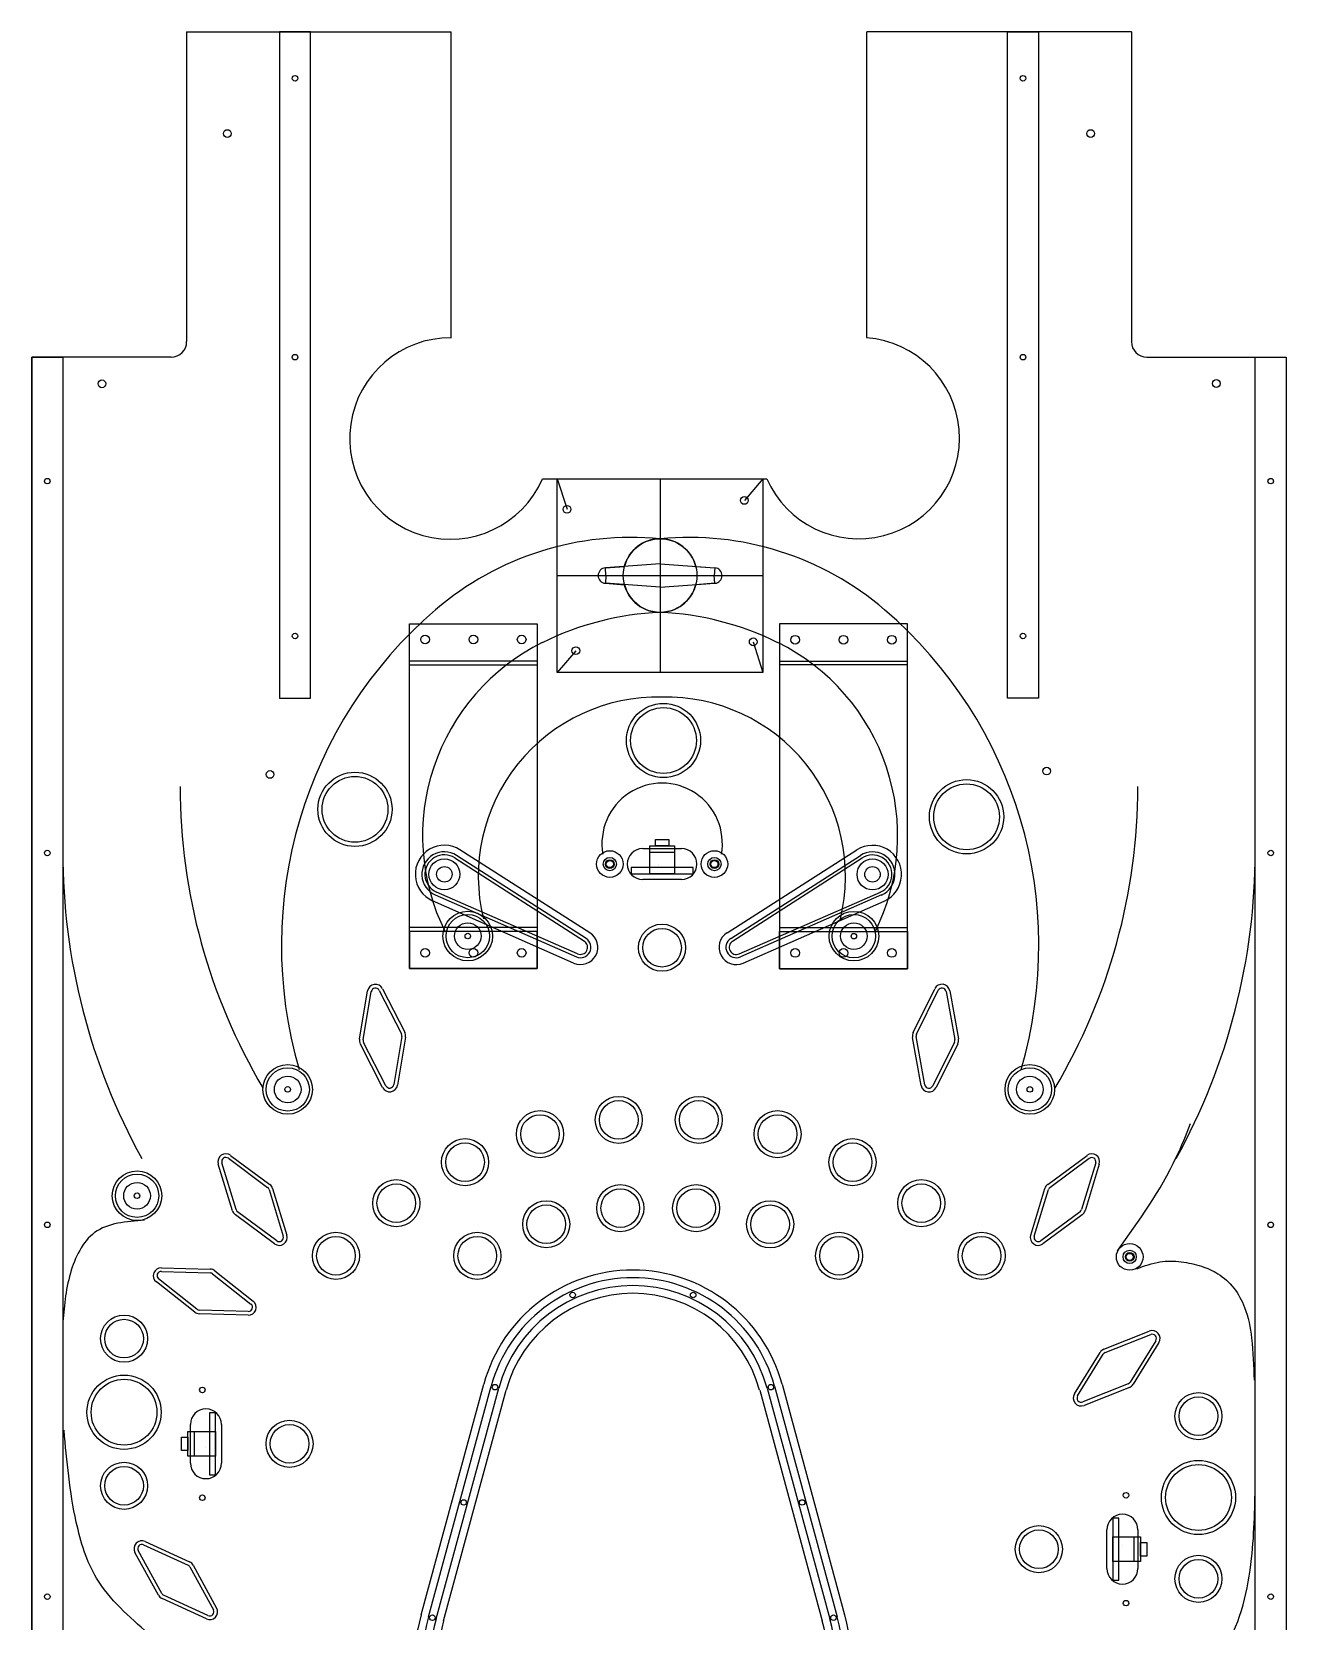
# Model space of a CAD drawing. Extents: x 0 to 20.2, y 0 to 43.8.
# Drawn here: x 0 to 20.25, y 18.1 to 43.75 of the extents above; entities that cross this region are included whole.
import ezdxf

# ---------------------------------------------------------------- set-up
doc = ezdxf.new("R2010")
doc.units = 0
doc.header["$MEASUREMENT"] = 0
for name, color, linetype, true_color in [('1_250BIT_500DEP', 5, 'Continuous', 0x0000ff), ('2_250BIT_250DEP', 5, 'Continuous', 0x0000ff), ('3_250BIT_500TAB', 5, 'Continuous', 0x0000ff), ('5_250BIT_250SPEC', 5, 'Continuous', 0x0000ff), ('6_125BIT_500DEP', 5, 'Continuous', 0x0000ff), ('7_VCARVE_BIT', 5, 'Continuous', 0x0000ff), ('8_250BIT_500OUTLINE', 5, 'Continuous', 0x0000ff), ('DF_COMPONENTS', 4, 'Continuous', 0x00ffff)]:
    doc.layers.add(name, color=color, linetype=linetype, true_color=true_color)

msp = doc.modelspace()

# ---------------------------------------------------------------- linework, layer by layer
at = {"layer": '1_250BIT_500DEP', "linetype": 'Continuous'}
for p, q in [((9.259, 35.1), (9.567, 35.122)), ((10.718, 35.122), (11.027, 35.1)), ((9.259, 34.851), (9.567, 34.829)), ((11.027, 34.851), (10.718, 34.829)), ((9.863, 30.571), (10.488, 30.571)), ((10.488, 30.071), (9.863, 30.071)), ((5.351, 27.486), (5.481, 28.263)), ((5.607, 28.283), (5.967, 27.582)), ((14.283, 27.578), (14.633, 28.284)), ((14.76, 28.266), (14.9, 27.49)), ((5.717, 26.743), (5.357, 27.444)), ((5.973, 27.54), (5.843, 26.763)), ((14.417, 26.76), (14.277, 27.536)), ((14.894, 27.448), (14.543, 26.742)), ((3.297, 24.745), (3.068, 25.499)), ((3.173, 25.573), (3.806, 25.104)), ((16.436, 25.104), (17.07, 25.573)), ((17.175, 25.499), (16.945, 24.745)), ((3.831, 25.07), (4.06, 24.316)), ((16.183, 24.316), (16.412, 25.07)), ((3.955, 24.242), (3.322, 24.71)), ((16.921, 24.71), (16.287, 24.242)), ((2.667, 23.139), (2.048, 23.627)), ((2.092, 23.747), (2.88, 23.725)), ((2.919, 23.71), (3.538, 23.222)), ((3.494, 23.102), (2.707, 23.124)), ((17.329, 22.438), (18.062, 22.729)), ((18.144, 22.63), (17.73, 21.96)), ((16.882, 21.741), (17.297, 22.411)), ((17.697, 21.933), (16.965, 21.642)), ((2.561, 20.654), (2.561, 21.279)), ((3.061, 21.279), (3.061, 20.654)), ((17.356, 18.954), (17.356, 19.579)), ((17.856, 19.579), (17.856, 18.954)), ((2.097, 18.552), (1.718, 19.243)), ((1.806, 19.337), (2.522, 19.008)), ((2.553, 18.979), (2.932, 18.288)), ((2.844, 18.195), (2.128, 18.523))]:
    msp.add_line(p, q, dxfattribs=at)
for centre, radius in [((10.197, 32.315), 0.531), ((5.217, 31.204), 0.531), ((15.09, 31.084), 0.531), ((6.66, 30.156), 0.25), ((13.572, 30.154), 0.25), ((10.174, 28.971), 0.312), ((9.475, 26.193), 0.312), ((10.767, 26.193), 0.312), ((8.204, 25.963), 0.312), ((12.039, 25.963), 0.312), ((6.994, 25.51), 0.312), ((13.249, 25.51), 0.312), ((5.884, 24.849), 0.312), ((14.359, 24.849), 0.312), ((9.5, 24.769), 0.312), ((10.724, 24.769), 0.312), ((8.305, 24.509), 0.312), ((11.919, 24.508), 0.312), ((4.91, 24), 0.312), ((7.192, 24), 0.312), ((13.032, 24), 0.312), ((15.333, 24), 0.312), ((1.49, 22.663), 0.312), ((1.49, 21.476), 0.531), ((18.833, 21.412), 0.312), ((4.161, 20.966), 0.312), ((1.49, 20.289), 0.312), ((18.833, 20.1), 0.531), ((16.257, 19.266), 0.312), ((18.833, 18.788), 0.312)]:
    msp.add_circle(centre, radius, dxfattribs=at)
for centre, radius, start, end in [((10.143, 34.976), 0.594, 14.2954, 165.7046), ((9.268, 34.976), 0.125, 94.0651, 265.9349), ((11.018, 34.976), 0.125, 274.0651, 85.9349), ((10.143, 34.976), 0.594, 194.2954, 345.7046), ((9.863, 30.321), 0.25, 90, 270), ((10.488, 30.321), 0.25, 270, 90), ((5.547, 28.252), 0.0675, 27.1224, 170.5066), ((14.693, 28.254), 0.0675, 10.2255, 153.6097), ((5.417, 27.475), 0.0675, 170.507, 207.1221), ((5.907, 27.551), 0.0675, 350.507, 27.1221), ((14.343, 27.548), 0.0675, 153.6101, 190.2252), ((14.833, 27.478), 0.0675, 333.6101, 10.2252), ((5.777, 26.774), 0.0675, 207.1223, 350.5067), ((14.483, 26.772), 0.0675, 190.2254, 333.6098), ((3.133, 25.519), 0.0675, 53.5198, 196.904), ((17.11, 25.518), 0.0675, 343.0945, 126.4787), ((3.766, 25.05), 0.0675, 16.9044, 53.5195), ((16.476, 25.05), 0.0675, 126.479, 163.0941), ((3.362, 24.765), 0.0675, 196.9044, 233.5195), ((16.881, 24.765), 0.0675, 306.479, 343.0941), ((3.995, 24.296), 0.0675, 233.5197, 16.9041), ((16.247, 24.296), 0.0675, 163.0944, 306.4787), ((2.09, 23.68), 0.0675, 88.3525, 231.7367), ((2.878, 23.657), 0.0675, 51.7371, 88.3522), ((2.709, 23.192), 0.0675, 231.7371, 268.3522), ((3.496, 23.169), 0.0675, 268.3524, 51.7368), ((18.087, 22.666), 0.0675, 328.2633, 111.6475), ((17.354, 22.375), 0.0675, 111.6478, 148.2629), ((17.672, 21.996), 0.0675, 291.6478, 328.2629), ((16.94, 21.705), 0.0675, 148.2632, 291.6476), ((2.811, 21.279), 0.25, 0, 180), ((2.811, 20.654), 0.25, 180, 0), ((17.606, 19.579), 0.25, 0, 180), ((1.778, 19.275), 0.0675, 65.3525, 208.7367), ((2.494, 18.947), 0.0675, 28.7371, 65.3522), ((17.606, 18.954), 0.25, 180, 0), ((2.156, 18.585), 0.0675, 208.7371, 245.3522), ((2.872, 18.256), 0.0675, 245.3524, 28.7368)]:
    msp.add_arc(centre, radius, start, end, dxfattribs=at)
at = {"layer": '2_250BIT_250DEP', "linetype": 'Continuous'}
for p, q in [((5.292, 27.496), (5.422, 28.273)), ((5.661, 28.31), (6.02, 27.609)), ((14.229, 27.604), (14.579, 28.31)), ((14.819, 28.276), (14.959, 27.501)), ((6.032, 27.53), (5.902, 26.753)), ((14.358, 26.75), (14.218, 27.525)), ((5.663, 26.716), (5.304, 27.417)), ((14.947, 27.421), (14.597, 26.716)), ((3.24, 24.728), (3.011, 25.481)), ((3.208, 25.621), (3.842, 25.153)), ((16.401, 25.152), (17.034, 25.621)), ((17.232, 25.481), (17.003, 24.727)), ((3.888, 25.087), (4.117, 24.333)), ((16.125, 24.333), (16.354, 25.087)), ((3.919, 24.194), (3.286, 24.662)), ((16.957, 24.662), (16.323, 24.194)), ((2.094, 23.807), (2.881, 23.785)), ((2.957, 23.757), (3.575, 23.269)), ((2.63, 23.092), (2.011, 23.58)), ((3.493, 23.042), (2.705, 23.064)), ((17.307, 22.494), (18.04, 22.784)), ((18.195, 22.599), (17.781, 21.929)), ((16.831, 21.772), (17.246, 22.442)), ((17.719, 21.877), (16.987, 21.587)), ((1.831, 19.391), (2.547, 19.063)), ((2.045, 18.523), (1.666, 19.214)), ((2.605, 19.008), (2.984, 18.317)), ((2.819, 18.14), (2.103, 18.469))]:
    msp.add_line(p, q, dxfattribs=at)
for centre, radius in [((10.197, 32.315), 0.599), ((5.217, 31.204), 0.599), ((15.09, 31.084), 0.599), ((10.174, 28.971), 0.38), ((9.475, 26.193), 0.38), ((10.767, 26.193), 0.38), ((8.204, 25.963), 0.38), ((12.039, 25.963), 0.38), ((6.994, 25.51), 0.38), ((13.249, 25.51), 0.38), ((5.884, 24.849), 0.38), ((9.5, 24.769), 0.38), ((10.724, 24.769), 0.38), ((14.359, 24.849), 0.38), ((8.305, 24.509), 0.38), ((11.919, 24.508), 0.38), ((4.91, 24), 0.38), ((7.192, 24), 0.38), ((13.032, 24), 0.38), ((15.333, 24), 0.38), ((1.49, 22.663), 0.38), ((1.49, 21.476), 0.599), ((18.833, 21.412), 0.38), ((4.161, 20.966), 0.38), ((1.49, 20.289), 0.38), ((18.833, 20.1), 0.599), ((16.257, 19.266), 0.38), ((18.833, 18.788), 0.38)]:
    msp.add_circle(centre, radius, dxfattribs=at)
for centre, start, end in [((5.547, 28.252), 27.1222, 170.5068), ((14.693, 28.254), 10.2254, 153.6099), ((5.417, 27.475), 170.507, 207.1221), ((5.907, 27.551), 350.507, 27.1221), ((14.343, 27.548), 153.6101, 190.2252), ((14.833, 27.478), 333.6101, 10.2252), ((5.777, 26.774), 207.1223, 350.5067), ((14.483, 26.772), 190.2254, 333.6098), ((3.133, 25.519), 53.5197, 196.9042), ((17.11, 25.518), 343.0943, 126.4788), ((3.766, 25.05), 16.9044, 53.5195), ((16.476, 25.05), 126.479, 163.0941), ((3.362, 24.765), 196.9044, 233.5195), ((16.881, 24.765), 306.479, 343.0941), ((3.995, 24.296), 233.5197, 16.9041), ((16.247, 24.296), 163.0944, 306.4787), ((2.09, 23.68), 88.3523, 231.7369), ((2.878, 23.657), 51.7371, 88.3522), ((2.709, 23.192), 231.7371, 268.3522), ((3.496, 23.169), 268.3524, 51.7368), ((18.087, 22.666), 328.2631, 111.6477), ((17.354, 22.375), 111.6478, 148.2629), ((17.672, 21.996), 291.6478, 328.2629), ((16.94, 21.705), 148.2632, 291.6476), ((1.778, 19.275), 65.3524, 208.7369), ((2.494, 18.947), 28.7371, 65.3522), ((2.156, 18.585), 208.7371, 245.3522), ((2.872, 18.256), 245.3524, 28.7368)]:
    msp.add_arc(centre, 0.128, start, end, dxfattribs=at)
at = {"layer": '3_250BIT_500TAB', "linetype": 'Continuous'}
for p, q in [((6.648, 18.111), (7.658, 21.831)), ((11.75, 21.831), (12.76, 18.111))]:
    msp.add_line(p, q, dxfattribs=at)
for centre, radius, start, end in [((9.704, 21.275), 2.12, 15.1959, 164.8041), ((9.704, 17.281), 3.167, 164.8041, 15.1959)]:
    msp.add_arc(centre, radius, start, end, dxfattribs=at)
at = {"layer": '5_250BIT_250SPEC', "linetype": 'Continuous'}
for p, q in [((6.286, 18.209), (7.296, 21.929)), ((6.406, 18.177), (7.417, 21.896)), ((6.527, 18.144), (7.537, 21.863)), ((11.871, 21.863), (12.881, 18.144)), ((11.991, 21.896), (13.002, 18.177)), ((12.112, 21.929), (13.122, 18.209))]:
    msp.add_line(p, q, dxfattribs=at)
for centre, radius, start, end in [((9.704, 21.275), 2.495, 15.1959, 164.8041), ((9.704, 21.275), 2.37, 15.1959, 164.8041), ((9.704, 21.275), 2.245, 15.1959, 164.8041), ((9.704, 17.281), 3.542, 164.8041, 15.1959), ((9.704, 17.281), 3.417, 164.8041, 15.1959), ((9.704, 17.281), 3.292, 164.8041, 15.1959)]:
    msp.add_arc(centre, radius, start, end, dxfattribs=at)
at = {"layer": '6_125BIT_500DEP', "linetype": 'Continuous'}
for p, q in [((9.259, 35.1), (9.567, 35.122)), ((10.718, 35.122), (11.027, 35.1)), ((9.259, 34.851), (9.567, 34.829)), ((11.027, 34.851), (10.718, 34.829)), ((5.351, 27.486), (5.481, 28.263)), ((5.607, 28.283), (5.967, 27.582)), ((14.283, 27.578), (14.633, 28.284)), ((14.76, 28.266), (14.9, 27.49)), ((5.717, 26.743), (5.357, 27.444)), ((5.973, 27.54), (5.843, 26.763)), ((14.417, 26.76), (14.277, 27.536)), ((14.894, 27.448), (14.543, 26.742)), ((3.297, 24.745), (3.068, 25.499)), ((3.173, 25.573), (3.806, 25.104)), ((16.436, 25.104), (17.07, 25.573)), ((17.175, 25.499), (16.945, 24.745)), ((3.831, 25.07), (4.06, 24.316)), ((16.183, 24.316), (16.412, 25.07)), ((3.955, 24.242), (3.322, 24.71)), ((16.921, 24.71), (16.287, 24.242)), ((2.667, 23.139), (2.048, 23.627)), ((2.092, 23.747), (2.88, 23.725)), ((2.919, 23.71), (3.538, 23.222)), ((3.494, 23.102), (2.707, 23.124)), ((17.329, 22.438), (18.062, 22.729)), ((18.144, 22.63), (17.73, 21.96)), ((16.882, 21.741), (17.297, 22.411)), ((17.697, 21.933), (16.965, 21.642)), ((2.097, 18.552), (1.718, 19.243)), ((1.806, 19.337), (2.522, 19.008)), ((2.553, 18.979), (2.932, 18.288)), ((2.844, 18.195), (2.128, 18.523))]:
    msp.add_line(p, q, dxfattribs=at)
for centre, radius, start, end in [((10.143, 34.976), 0.594, 14.2954, 165.7046), ((9.268, 34.976), 0.125, 94.0651, 265.9349), ((11.018, 34.976), 0.125, 274.0651, 85.9349), ((10.143, 34.976), 0.594, 194.2954, 345.7046), ((5.547, 28.252), 0.0675, 27.1224, 170.5066), ((14.693, 28.254), 0.0675, 10.2255, 153.6097), ((5.417, 27.475), 0.0675, 170.507, 207.1221), ((5.907, 27.551), 0.0675, 350.507, 27.1221), ((14.343, 27.548), 0.0675, 153.6101, 190.2252), ((14.833, 27.478), 0.0675, 333.6101, 10.2252), ((5.777, 26.774), 0.0675, 207.1223, 350.5067), ((14.483, 26.772), 0.0675, 190.2254, 333.6098), ((3.133, 25.519), 0.0675, 53.5198, 196.904), ((17.11, 25.518), 0.0675, 343.0945, 126.4787), ((3.766, 25.05), 0.0675, 16.9044, 53.5195), ((16.476, 25.05), 0.0675, 126.479, 163.0941), ((3.362, 24.765), 0.0675, 196.9044, 233.5195), ((16.881, 24.765), 0.0675, 306.479, 343.0941), ((3.995, 24.296), 0.0675, 233.5197, 16.9041), ((16.247, 24.296), 0.0675, 163.0944, 306.4787), ((2.09, 23.68), 0.0675, 88.3525, 231.7367), ((2.878, 23.657), 0.0675, 51.7371, 88.3522), ((2.709, 23.192), 0.0675, 231.7371, 268.3522), ((3.496, 23.169), 0.0675, 268.3524, 51.7368), ((18.087, 22.666), 0.0675, 328.2633, 111.6475), ((17.354, 22.375), 0.0675, 111.6478, 148.2629), ((17.672, 21.996), 0.0675, 291.6478, 328.2629), ((16.94, 21.705), 0.0675, 148.2632, 291.6476), ((1.778, 19.275), 0.0675, 65.3525, 208.7367), ((2.494, 18.947), 0.0675, 28.7371, 65.3522), ((2.156, 18.585), 0.0675, 208.7371, 245.3522), ((2.872, 18.256), 0.0675, 245.3524, 28.7368)]:
    msp.add_arc(centre, radius, start, end, dxfattribs=at)
at = {"layer": '7_VCARVE_BIT', "linetype": 'Continuous'}
for centre, radius in [((4.25, 43), 0.0445), ((16, 43), 0.0445), ((3.156, 42.108), 0.0625), ((17.093, 42.108), 0.0625), ((4.25, 38.5), 0.0445), ((16, 38.5), 0.0445), ((1.132, 38.07), 0.0625), ((19.121, 38.075), 0.0625), ((0.25, 36.5), 0.0445), ((20, 36.5), 0.0445), ((4.25, 34), 0.0445), ((16, 34), 0.0445), ((3.847, 31.767), 0.0625), ((16.384, 31.821), 0.0625), ((0.25, 30.5), 0.0445), ((20, 30.5), 0.0445), ((9.332, 30.321), 0.0575), ((11.019, 30.321), 0.0575), ((7.038, 29.159), 0.0445), ((13.271, 29.158), 0.0445), ((4.131, 26.685), 0.0445), ((16.111, 26.685), 0.0445), ((1.699, 24.969), 0.0445), ((0.25, 24.5), 0.0445), ((20, 24.5), 0.0445), ((17.723, 23.982), 0.0575), ((2.754, 21.836), 0.0445), ((2.754, 20.096), 0.0445), ((17.664, 20.136), 0.0445), ((0.25, 18.5), 0.0445), ((20, 18.5), 0.0445), ((17.664, 18.396), 0.0445)]:
    msp.add_circle(centre, radius, dxfattribs=at)
at = {"layer": '8_250BIT_500OUTLINE', "linetype": 'Continuous'}
for p, q in [((2.5, 43.75), (6.772, 43.75)), ((2.5, 43.75), (2.5, 38.75)), ((6.772, 38.812), (6.772, 43.75)), ((17.75, 43.75), (13.478, 43.75)), ((13.478, 38.815), (13.478, 43.75)), ((17.75, 43.75), (17.75, 38.75)), ((2.25, 38.5), (0, 38.5)), ((0, 38.5), (0, 5)), ((18, 38.5), (20.25, 38.5)), ((20.25, 38.5), (20.25, 5.75)), ((8.245, 36.538), (11.864, 36.538))]:
    msp.add_line(p, q, dxfattribs=at)
for centre, radius, start, end in [((2.25, 38.75), 0.25, 270, 0), ((6.756, 37.187), 1.625, 89.4061, 336.4502), ((13.35, 37.194), 1.625, 203.8253, 85.5137), ((18, 38.75), 0.25, 180, 270)]:
    msp.add_arc(centre, radius, start, end, dxfattribs=at)
at = {"layer": 'DF_COMPONENTS', "linetype": 'Continuous'}
for p, q in [((4, 43.75), (4, 33)), ((4.5, 43.75), (4, 43.75)), ((4.5, 33), (4.5, 43.75)), ((15.75, 33), (15.75, 43.75)), ((15.75, 43.75), (16.25, 43.75)), ((16.25, 43.75), (16.25, 33)), ((0, 5), (0, 38.5)), ((0, 38.5), (0.5, 38.5)), ((0.5, 38.5), (0.5, 5)), ((19.75, 5.75), (19.75, 38.5)), ((19.75, 38.5), (20.25, 38.5)), ((20.25, 38.5), (20.25, 5.75)), ((8.483, 36.538), (8.64, 36.045)), ((8.483, 36.538), (8.64, 36.045)), ((8.483, 36.538), (11.803, 36.538)), ((8.483, 33.413), (8.483, 36.538)), ((10.143, 36.538), (10.143, 33.413)), ((11.803, 36.538), (11.503, 36.188)), ((11.803, 36.538), (11.803, 33.413)), ((10.143, 35.163), (9.259, 35.1)), ((10.143, 35.163), (11.027, 35.1)), ((10.143, 35.163), (10.143, 35.163)), ((10.143, 35.163), (10.143, 35.163)), ((10.143, 35.163), (10.143, 34.788)), ((8.483, 34.976), (11.803, 34.976)), ((9.143, 34.976), (11.143, 34.976)), ((9.268, 34.976), (9.259, 35.1)), ((9.268, 34.976), (9.259, 34.851)), ((11.027, 35.1), (11.018, 34.976)), ((11.027, 34.851), (11.018, 34.976)), ((10.143, 34.788), (9.259, 34.851)), ((10.143, 34.788), (11.027, 34.851)), ((6.097, 33.596), (6.097, 34.196)), ((6.097, 34.196), (8.159, 34.196)), ((6.097, 28.634), (6.097, 34.196)), ((6.097, 34.196), (8.159, 34.196)), ((8.159, 34.196), (8.159, 33.596)), ((8.159, 34.196), (8.159, 28.634)), ((12.072, 34.195), (12.072, 33.595)), ((14.134, 34.195), (12.072, 34.195)), ((12.072, 34.195), (12.072, 28.633)), ((14.134, 34.195), (12.072, 34.195)), ((14.134, 33.595), (14.134, 34.195)), ((14.134, 28.633), (14.134, 34.195)), ((11.646, 33.906), (11.803, 33.413)), ((8.783, 33.763), (8.483, 33.413)), ((8.159, 33.596), (6.097, 33.596)), ((6.097, 29.296), (6.097, 33.534)), ((6.097, 33.534), (8.159, 33.534)), ((8.159, 33.534), (8.159, 29.296)), ((11.803, 33.413), (8.483, 33.413)), ((12.072, 33.595), (14.134, 33.595)), ((12.072, 33.533), (12.072, 29.295)), ((14.134, 33.533), (12.072, 33.533)), ((14.134, 29.295), (14.134, 33.533)), ((4, 33), (4.5, 33)), ((16.25, 33), (15.75, 33)), ((9.008, 29.213), (6.912, 30.551)), ((9.976, 30.165), (9.976, 30.615)), ((9.976, 30.615), (10.376, 30.615)), ((9.976, 30.509), (9.976, 30.571)), ((9.976, 30.571), (10.376, 30.571)), ((10.066, 30.615), (10.066, 30.715)), ((10.066, 30.715), (10.286, 30.715)), ((10.286, 30.615), (10.066, 30.615)), ((10.286, 30.715), (10.286, 30.615)), ((10.376, 30.615), (10.376, 30.165)), ((10.376, 30.571), (10.376, 30.509)), ((11.223, 29.211), (13.319, 30.55)), ((6.828, 30.42), (8.921, 29.075)), ((8.949, 29.12), (6.855, 30.461)), ((9.613, 30.321), (9.613, 30.321)), ((9.676, 30.265), (9.676, 30.165)), ((10.676, 30.265), (9.676, 30.265)), ((10.376, 30.509), (9.976, 30.509)), ((10.113, 30.321), (10.113, 30.321)), ((10.676, 30.165), (10.676, 30.265)), ((10.738, 30.321), (10.738, 30.321)), ((10.738, 30.321), (10.738, 30.321)), ((11.282, 29.118), (13.376, 30.46)), ((13.402, 30.418), (11.31, 29.074)), ((9.676, 30.165), (10.676, 30.165)), ((10.376, 30.165), (9.976, 30.165)), ((6.513, 29.823), (8.791, 28.825)), ((8.812, 28.873), (6.533, 29.868)), ((11.419, 28.871), (13.698, 29.867)), ((13.718, 29.822), (11.44, 28.823)), ((8.746, 28.724), (6.47, 29.726)), ((11.484, 28.722), (13.76, 29.724)), ((8.159, 29.296), (6.097, 29.296)), ((12.072, 29.295), (14.134, 29.295)), ((6.097, 29.234), (6.097, 28.634)), ((8.159, 29.234), (6.097, 29.234)), ((8.159, 28.634), (8.159, 29.234)), ((12.072, 29.233), (14.134, 29.233)), ((12.072, 28.633), (12.072, 29.233)), ((14.134, 29.233), (14.134, 28.633)), ((6.097, 28.634), (8.159, 28.634)), ((8.159, 28.634), (6.097, 28.634)), ((14.134, 28.633), (12.072, 28.633)), ((12.072, 28.633), (14.134, 28.633)), ((2.811, 21.529), (2.811, 21.529)), ((2.811, 21.529), (2.811, 21.529)), ((2.868, 21.466), (2.868, 20.466)), ((2.968, 21.466), (2.868, 21.466)), ((2.968, 20.466), (2.968, 21.466)), ((2.418, 21.076), (2.518, 21.076)), ((2.418, 20.856), (2.418, 21.076)), ((2.518, 21.166), (2.968, 21.166)), ((2.518, 20.766), (2.518, 21.166)), ((2.518, 21.076), (2.518, 20.856)), ((2.561, 21.166), (2.624, 21.166)), ((2.561, 20.766), (2.561, 21.166)), ((2.624, 21.166), (2.624, 20.766)), ((2.968, 21.166), (2.968, 20.766)), ((2.518, 20.856), (2.418, 20.856)), ((2.811, 20.904), (2.811, 20.904)), ((2.968, 20.766), (2.518, 20.766)), ((2.624, 20.766), (2.561, 20.766)), ((2.811, 20.404), (2.811, 20.404)), ((2.868, 20.466), (2.968, 20.466)), ((17.55, 19.766), (17.45, 19.766)), ((17.45, 19.766), (17.45, 18.766)), ((17.55, 18.766), (17.55, 19.766)), ((17.606, 19.829), (17.606, 19.829)), ((17.45, 19.466), (17.9, 19.466)), ((17.45, 19.066), (17.45, 19.466)), ((17.606, 19.329), (17.606, 19.329)), ((17.794, 19.466), (17.856, 19.466)), ((17.794, 19.066), (17.794, 19.466)), ((17.856, 19.466), (17.856, 19.066)), ((17.9, 19.466), (17.9, 19.066)), ((17.9, 19.376), (18, 19.376)), ((17.9, 19.156), (17.9, 19.376)), ((18, 19.376), (18, 19.156)), ((17.9, 19.066), (17.45, 19.066)), ((17.856, 19.066), (17.794, 19.066)), ((18, 19.156), (17.9, 19.156)), ((17.45, 18.766), (17.55, 18.766)), ((17.606, 18.704), (17.606, 18.704)), ((17.606, 18.704), (17.606, 18.704))]:
    msp.add_line(p, q, dxfattribs=at)
for centre, radius in [((11.503, 36.188), 0.0625), ((8.64, 36.045), 0.0625), ((10.143, 34.976), 0.594), ((6.348, 33.943), 0.07), ((7.128, 33.943), 0.07), ((7.908, 33.943), 0.07), ((11.646, 33.906), 0.0625), ((12.323, 33.941), 0.07), ((13.103, 33.941), 0.07), ((13.883, 33.941), 0.07), ((8.783, 33.763), 0.0625), ((9.332, 30.321), 0.215), ((11.019, 30.321), 0.215), ((6.66, 30.156), 0.25), ((6.66, 30.156), 0.125), ((9.332, 30.321), 0.107), ((9.332, 30.321), 0.07), ((11.019, 30.321), 0.107), ((11.019, 30.321), 0.07), ((13.572, 30.154), 0.25), ((13.571, 30.154), 0.125), ((7.038, 29.159), 0.4), ((7.038, 29.159), 0.35), ((13.271, 29.158), 0.4), ((13.271, 29.158), 0.35), ((7.038, 29.159), 0.215), ((13.271, 29.158), 0.215), ((6.348, 28.887), 0.07), ((7.128, 28.887), 0.07), ((7.908, 28.887), 0.07), ((12.323, 28.886), 0.07), ((13.103, 28.886), 0.07), ((13.883, 28.886), 0.07), ((4.131, 26.685), 0.4), ((4.131, 26.685), 0.35), ((16.111, 26.685), 0.4), ((16.111, 26.685), 0.35), ((4.131, 26.685), 0.215), ((16.111, 26.685), 0.215), ((1.699, 24.969), 0.4), ((1.699, 24.969), 0.35), ((1.699, 24.969), 0.215), ((17.723, 23.982), 0.215), ((17.723, 23.982), 0.107), ((17.723, 23.982), 0.07), ((8.731, 23.368), 0.0445), ((10.677, 23.368), 0.0445), ((7.477, 21.88), 0.0445), ((11.931, 21.88), 0.0445), ((6.972, 20.02), 0.0445), ((12.436, 20.02), 0.0445), ((6.467, 18.16), 0.0445), ((12.941, 18.16), 0.0445)]:
    msp.add_circle(centre, radius, dxfattribs=at)
for centre, radius, start, end in [((9.677, 30.733), 4.859, 84.5035, 130.5587), ((10.608, 30.733), 4.859, 49.4413, 95.4965), ((9.268, 34.976), 0.125, 94.0651, 265.9349), ((11.018, 34.976), 0.125, 274.0651, 85.9349), ((11.173, 29.006), 7.143, 130.6645, 196.2654), ((10.345, 29.65), 4.736, 92.442, 116.3741), ((9.941, 29.65), 4.736, 63.6259, 87.558), ((9.113, 29.006), 7.143, 343.7346, 49.3355), ((9.786, 30.778), 3.478, 116.3741, 206.5254), ((10.5, 30.778), 3.478, 333.4746, 63.6259), ((10.099, 30.123), 2.891, 88.552, 193.7332), ((10.245, 30.123), 2.891, 346.2668, 91.448), ((11.911, 31.572), 9.516, 180, 210.738), ((10.176, 30.655), 0.972, 349.6891, 190.3109), ((8.339, 31.572), 9.516, 329.262, 0), ((6.66, 30.156), 0.469, 57.4429, 246.2345), ((13.571, 30.154), 0.469, 293.7655, 122.5571), ((10.723, 30.517), 10.223, 179.9982, 208.9259), ((6.659, 30.156), 0.363, 57.3505, 246.3269), ((6.66, 30.156), 0.314, 57.0913, 246.2345), ((13.572, 30.154), 0.363, 293.6731, 122.6495), ((13.571, 30.154), 0.314, 293.7655, 122.9087), ((9.527, 30.517), 10.223, 331.0741, 0.0018), ((8.859, 28.978), 0.278, 246.2345, 57.4429), ((8.858, 28.978), 0.168, 246.3269, 57.3505), ((8.858, 28.979), 0.115, 246.4103, 57.2671), ((11.372, 28.977), 0.278, 122.5571, 293.7655), ((11.373, 28.977), 0.168, 122.6495, 293.6731), ((11.373, 28.977), 0.115, 122.7329, 293.5897)]:
    msp.add_arc(centre, radius, start, end, dxfattribs=at)
for points, knots in [([(17.525, 24.079), (17.873, 24.566), (18.337, 25.214), (18.634, 25.949), (18.707, 26.132)], [0, 0, 0, 0, 1.784776, 2.37553, 2.37553, 2.37553, 2.37553]), ([(1.822, 24.574), (1.525, 24.552), (0.954, 24.511), (0.561, 23.688), (0.521, 23.16), (0.5, 22.882)], [0, 0, 0, 0, 0.831468, 1.594826, 2.440749, 2.440749, 2.440749, 2.440749]), ([(17.836, 23.791), (17.96, 23.837), (18.192, 23.924), (18.555, 23.913), (18.871, 23.845), (19.172, 23.717), (19.421, 23.487), (19.618, 23.128), (19.712, 22.615), (19.724, 22.219), (19.73, 21.993)], [0, 0, 0, 0, 0.391895, 0.735516, 1.070956, 1.360629, 1.705735, 2.063558, 2.571485, 3.251912, 3.251912, 3.251912, 3.251912]), ([(1.886, 17.902), (1.57, 18.177), (1.007, 18.666), (0.639, 19.876), (0.566, 20.69), (0.521, 21.185)], [0, 0, 0, 0, 1.226824, 2.187431, 3.685813, 3.685813, 3.685813, 3.685813]), ([(18.188, 16.602), (18.597, 16.929), (19.407, 17.575), (19.732, 19.056), (19.744, 19.98), (19.75, 20.408)], [0, 0, 0, 0, 1.52567, 3.020891, 4.315677, 4.315677, 4.315677, 4.315677])]:
    msp.add_open_spline(points, degree=3, knots=knots, dxfattribs=at)

doc.saveas('drawing.dxf')
